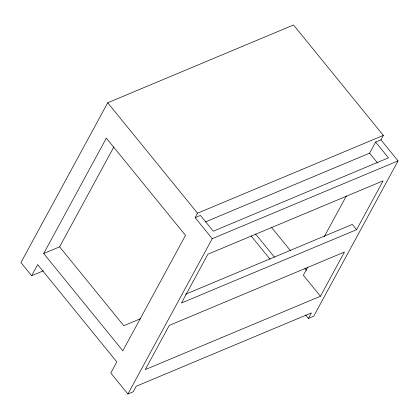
<?xml version="1.0" encoding="UTF-8"?>
<svg xmlns="http://www.w3.org/2000/svg" width="419" height="419" viewBox="0 0 419 419"><rect width="100%" height="100%" fill="white"/><g stroke="black" fill="none" stroke-linecap="round" stroke-linejoin="round"><path stroke-width="0.63" d="M205.258 221.981L369.605 153.165L375.628 142.067L380.939 139.846L383.348 135.405L293.51 24.978L107.704 102.775L20.95 262.561L31.645 275.707L43.44 270.768M31.645 275.707L37.668 264.609L116.817 361.89L110.789 372.989L127.905 394.022L133.211 391.796L136.222 386.25L311.411 312.899L308.394 318.445L305.545 314.941M43.696 253.516L106.353 138.118L185.497 235.394L122.84 350.797L43.696 253.516L59.618 246.843L113.858 146.949M127.905 394.022L212.25 238.678L195.134 217.644L197.543 213.203L383.348 135.405M307.698 267.181L303.335 275.22L320.446 296.254L145.262 369.605L169.26 325.406L344.444 252.049L320.446 296.254M324.217 236.751L346.351 195.992M356.595 229.675L383.102 180.856L207.918 254.207L181.406 303.031L356.595 229.675L352.316 224.416L185.559 294.243M380.939 139.846L398.05 160.88L313.705 316.225L308.394 318.445M195.134 217.644L200.444 215.418L213.276 231.194L388.465 157.843L375.628 142.067M212.25 238.678L398.05 160.88M140.695 318.644L123.794 325.72L59.618 246.843M369.605 153.165L377.624 163.022M271.543 227.397L290.503 250.703M304.932 268.438L306.582 270.464M255.527 233.959L274.45 257.214M251.065 235.866L269.983 259.125M107.704 102.775L197.543 213.203"/></g></svg>
